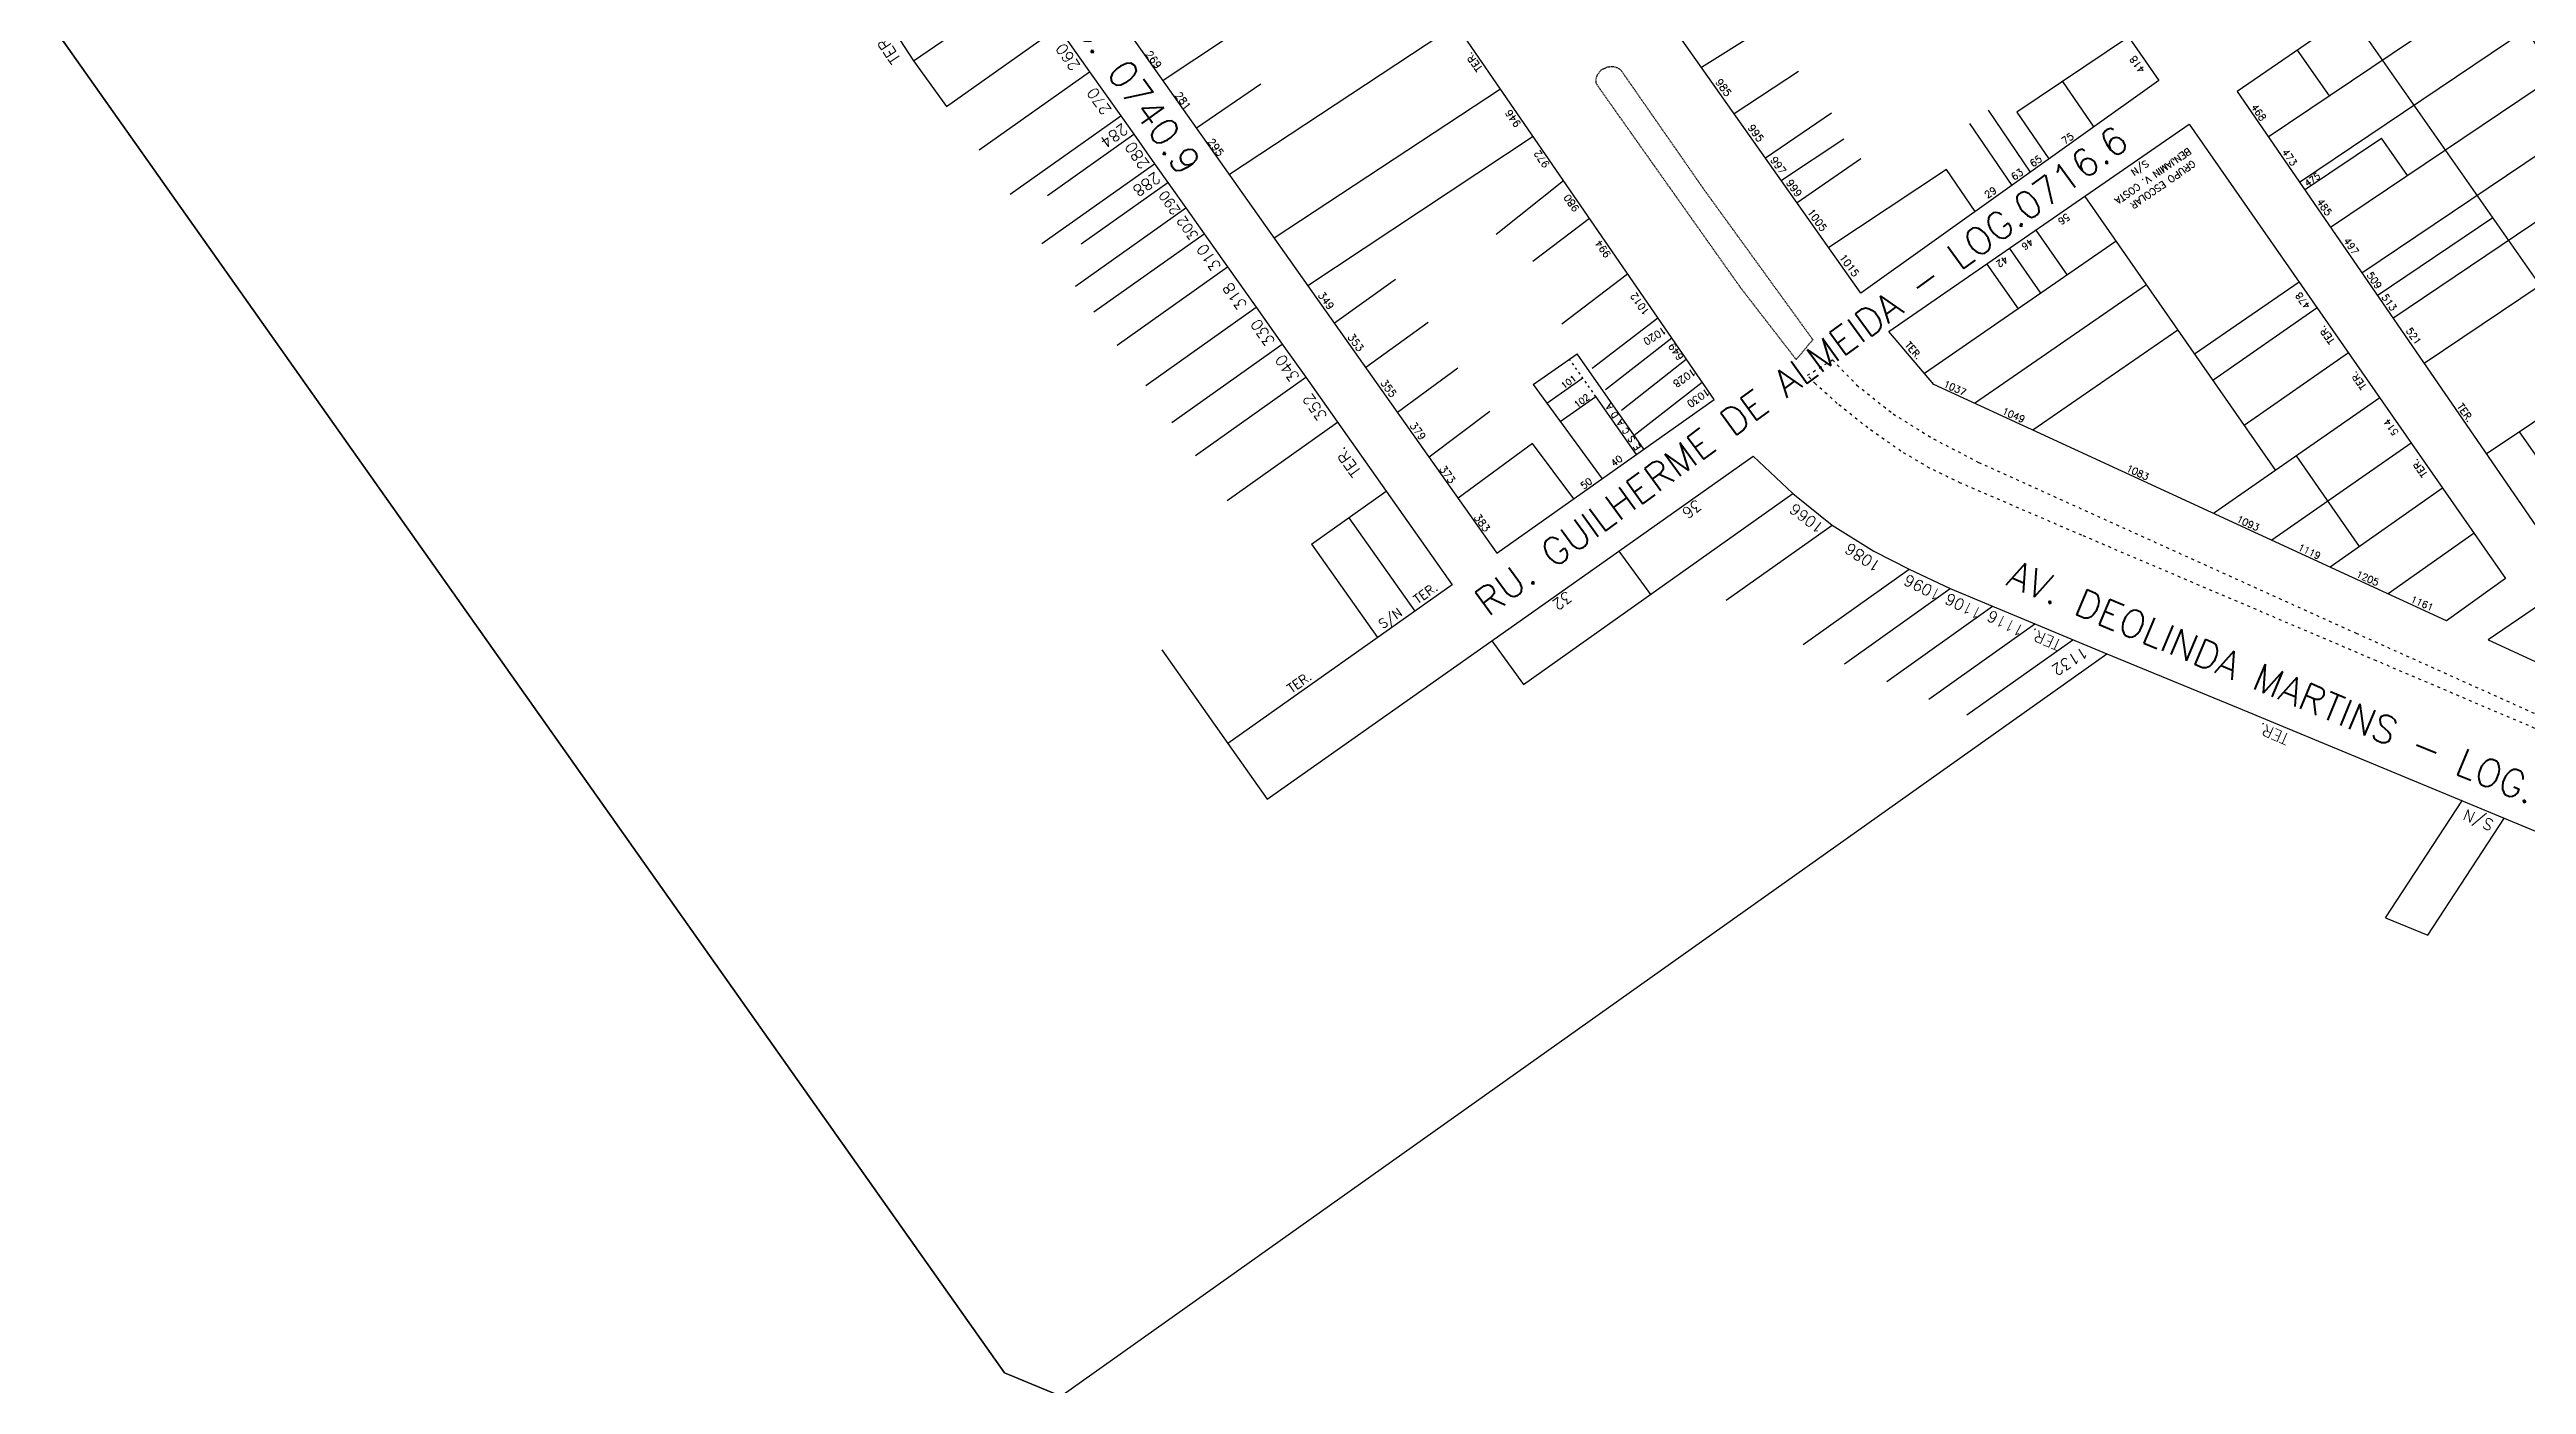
# Model space of a CAD drawing. Extents: x 714896 to 749292, y 8417558 to 8447149.
# Drawn here: x 739674 to 740215, y 8424592 to 8424883 of the extents above; entities that cross this region are included whole.
import ezdxf

# ---------------------------------------------------------------- set-up
doc = ezdxf.new("R2010")
doc.units = 0
doc.header["$MEASUREMENT"] = 0
doc.linetypes.add('ACAD_ISO03W100', pattern=[30, 12, -18])
for name, color, linetype in [('LOTE', 7, 'CONTINUOUS'), ('NUM-PORTA', 7, 'CONTINUOUS'), ('QUADRA', 6, 'CONTINUOUS'), ('TEXTO', 7, 'CONTINUOUS'), ('TEXTODERUA', 3, 'CONTINUOUS')]:
    doc.layers.add(name, color=color, linetype=linetype)
doc.styles.add('ROMANS', font='ROMANS.SHX', dxfattribs={"height": 1.5})

msp = doc.modelspace()

# ---------------------------------------------------------------- linework, layer by layer
at = {"layer": 'LOTE', "color": 7}
for p, q in [((740034.69, 8424879.44, 524.57), (740069.01, 8424900.96, 524.57)), ((740158.51, 8424864.22), (740207.88, 8424897.44)), ((740245.57, 8424792.21, 521.15), (740176.42, 8424891.12, 520.2)), ((739869.81, 8424870.82), (739894.21, 8424888.1)), ((739931.18, 8424885.82, 524.33), (739917.11, 8424876.5, 525.19)), ((740128.01, 8424886.01, 524.49), (740103.62, 8424869.64, 524.48)), ((740171.86, 8424873.2, 0.1), (740164.89, 8424883.18)), ((740165.32, 8424854.33), (740214.78, 8424887.62)), ((739876.93, 8424861.39), (739901.04, 8424878.46)), ((740055.89, 8424878.5, 524.56), (740041.89, 8424869.25, 524.57)), ((740221.67, 8424877.8), (740172.12, 8424844.45)), ((739938.48, 8424875.72, 524.33), (739924.44, 8424866.14, 525.19)), ((740113.58, 8424876.33, 524.47), (740120.38, 8424866.37, 524.42)), ((739883.76, 8424851.74), (739907.87, 8424868.81)), ((740063.12, 8424869.38, 524.54), (740048.7, 8424859.61, 524.57)), ((740093.28, 8424867.16, 524.49), (740102.48, 8424853.62, 524.42)), ((740097.33, 8424870.04, 524.49), (740106.53, 8424856.5, 524.42)), ((740103.62, 8424869.64, 524.48), (740110.61, 8424859.41, 524.42)), ((740178.92, 8424834.56), (740228.57, 8424867.98)), ((739891.86, 8424851.44), (739910.72, 8424864.79)), ((740065.78, 8424863.75, 524.53), (740052.16, 8424854.71, 524.57)), ((740166.45, 8424852.69), (740183.21, 8424863.96)), ((740188.94, 8424855.77, 521.82), (740183.21, 8424863.96, 521.74)), ((739890.67, 8424840.95), (739915.27, 8424858.36)), ((740069.5, 8424859.46, 524.52), (740055.6, 8424849.84, 524.57)), ((740088.21, 8424857.11, 524.48), (740062.52, 8424840.06, 524.57)), ((740094.47, 8424847.9, 524.42), (740088.21, 8424857.11, 524.48)), ((740185.72, 8424824.68), (740235.47, 8424858.16)), ((739899.21, 8424840.86), (739918.16, 8424854.28)), ((739989.9, 8424842.95, 523.72), (740004.55, 8424854.71, 523.87)), ((739897.99, 8424831.64), (739922.1, 8424848.71)), ((739997.9, 8424837.06, 523.64), (740010.26, 8424846.49, 523.87)), ((740182.32, 8424829.62), (740207.55, 8424846.6)), ((740192.52, 8424814.79), (740242.36, 8424848.34)), ((739901.97, 8424826.02), (739926.08, 8424843.09)), ((739907.09, 8424818.78), (739931.21, 8424835.85)), ((740004.21, 8424823.43, 523.44), (740018.56, 8424834.35, 523.87)), ((739967.92, 8424833.07, 524.17), (739954.56, 8424823.55, 525.19)), ((740206.13, 8424795.02), (740256.16, 8424828.7)), ((739913.35, 8424809.94), (739937.47, 8424827.01)), ((739975.03, 8424823.7, 524.05), (739961.42, 8424813.85, 525.19)), ((740010.87, 8424813.74, 523.15), (740025.21, 8424824.69, 523.87)), ((739919.05, 8424801.9), (739943.16, 8424818.97)), ((740013.78, 8424809.07, 522.93), (740028.22, 8424820.32, 523.87)), ((739981.51, 8424813.7, 523.91), (739968.33, 8424804.08, 525.19)), ((740022.16, 8424796.04, 521.24), (740007.54, 8424816.86, 522.95)), ((740017.25, 8424804.53, 522.59), (740031.39, 8424815.72, 523.87)), ((739924.17, 8424794.67), (739948.28, 8424811.74)), ((739997.98, 8424810.13, 522.95), (740013.01, 8424789.59, 521.24)), ((740020.53, 8424794.89, 521.24), (740011.65, 8424807.53, 522.95)), ((740020, 8424799.12, 521.95), (740034.85, 8424810.69, 523.87)), ((739931.09, 8424784.86), (739955.2, 8424801.93)), ((739988.52, 8424804.27, 523.65), (739975.26, 8424794.28, 525.19)), ((739997.78, 8424797.3, 523.08), (739981.57, 8424785.36, 525.19)), ((740006.8, 8424785.21, 521.24), (739997.78, 8424797.3, 523.08)), ((740227.47, 8424779.7, 521.15), (740213.41, 8424799.81, 520.95)), ((739949.52, 8424775.31), (739965.84, 8424786.87)), ((739995.84, 8424744.64), (740054.7, 8424786.4)), ((739957.68, 8424781.09), (739972.09, 8424760.68)), ((739949.52, 8424775.31), (739963.93, 8424754.91)), ((740040.11, 8424763.07), (740063.24, 8424779.48)), ((740016.69, 8424773.81), (740023.57, 8424764.32)), ((740056.95, 8424753.42), (740080.08, 8424769.83)), ((740065.94, 8424749.18), (740089.06, 8424765.59)), ((740075.17, 8424745.33), (740098.3, 8424761.75)), ((739988.91, 8424754.2), (739995.84, 8424744.64)), ((740084.4, 8424741.49), (740107.53, 8424757.9)), ((740092.7, 8424738.04), (740115.83, 8424754.45)), ((739894.81, 8424589.31), (740123.22, 8424751.38)), ((739916.85, 8424752.23), (739931.26, 8424731.82)), ((740184.11, 8424693.75), (740200.9, 8424719.41)), ((740193.36, 8424689.92), (740210.12, 8424715.53))]:
    msp.add_line(p, q, dxfattribs=at)
at = {"layer": 'LOTE', "color": 7, "linetype": 'ACAD_ISO03W100', "ltscale": 0.04}
msp.add_line((740011.65, 8424807.53, 522.95), (740005.9, 8424815.71, 524.06), dxfattribs=at)
at = {"layer": 'LOTE', "color": 7, "flags": 128}
for points in [[(739981.19, 8424888.65), (739931.6, 8424856.01)], [(739990.85, 8424874.67), (739941.42, 8424842.13)], [(739948.75, 8424831.77), (739997.92, 8424864.35)], [(740184.11, 8424693.75), (740193.36, 8424689.92)]]:
    msp.add_lwpolyline(points, dxfattribs=at)
at = {"layer": 'LOTE', "color": 7}
msp.add_lwpolyline([(739862.63, 8424880.8), (739869.81, 8424870.82)], dxfattribs=at)
at = {"layer": 'LOTE', "color": 7, "linetype": 'ACAD_ISO03W100', "ltscale": 0.005, "elevation": 521.51}
msp.add_lwpolyline([(740059.03, 8424819.95), (740055.4, 8424815.61), (740043.26, 8424831.29), (740012.57, 8424874.64), (740011.72, 8424875.92), (740011.72, 8424876.93), (740012.03, 8424877.84), (740012.83, 8424878.89), (740014.3, 8424879.53), (740015.45, 8424879.6), (740016.3, 8424879.34), (740017.05, 8424878.89), (740035.41, 8424852.52), (740059.03, 8424819.95)], close=True, dxfattribs=at)
at = {"layer": 'LOTE', "color": 7, "linetype": 'CONTINUOUS', "flags": 128}
for points in [[(740118.42, 8424851.23), (740160.12, 8424791.36)], [(740125.25, 8424841.43), (740083.39, 8424812.56)], [(740101.96, 8424839.87), (740108.79, 8424830.08)], [(740107.72, 8424843.85), (740114.55, 8424834.05)], [(740097.02, 8424836.47), (740103.85, 8424826.67)], [(740131.88, 8424831.91), (740094.37, 8424806.02)], [(740165.26, 8424832.52), (740142.43, 8424816.77)], [(740169.16, 8424826.93), (740146.4, 8424811.06)], [(740138.76, 8424822.03), (740107.09, 8424800.17)], [(740176.02, 8424817.08), (740153.26, 8424801.21)], [(740182.87, 8424807.23), (740146.55, 8424782)], [(740189.73, 8424797.38), (740159.27, 8424776.15)], [(740178.46, 8424774.83), (740164.7, 8424794.6)], [(740196.59, 8424787.54), (740171.99, 8424770.29)], [(740203.45, 8424777.69), (740184.7, 8424764.44)]]:
    msp.add_lwpolyline(points, dxfattribs=at)
at = {"layer": 'LOTE', "color": 7, "elevation": 522.95, "flags": 128}
for points in [[(739997.98, 8424810.13), (740007.54, 8424816.86)], [(740000.93, 8424806.09), (740008.77, 8424811.62)], [(740003.88, 8424802.06), (740011.65, 8424807.53)]]:
    msp.add_lwpolyline(points, dxfattribs=at)
at = {"layer": 'LOTE', "color": 7, "linetype": 'ACAD_ISO03W100', "ltscale": 0.05, "elevation": 517.33}
msp.add_lwpolyline([(740245.71, 8424722.75), (740182.12, 8424749.84), (740117.77, 8424777.25), (740091.31, 8424788.64), (740084.54, 8424791.92), (740078.28, 8424795.6), (740071.07, 8424800.67), (740064.36, 8424806.03), (740059.61, 8424810.32), (740057.85, 8424812.17), (740063.32, 8424815.55), (740068.6, 8424810.06), (740076.57, 8424803.74), (740085.42, 8424798.27), (740095.23, 8424793.17), (740177.7, 8424755.87), (740257.82, 8424719.87)], dxfattribs=at)
at = {"layer": 'QUADRA', "color": 6}
for points in [[(739990.05, 8424773.37), (740037.52, 8424806.87), (739946.89, 8424938.48), (739897.29, 8424904.53), (739990.05, 8424773.37)], [(740093.77, 8424935.34), (740134.6, 8424876.51), (740069.53, 8424830.13), (740027.88, 8424889.07), (740093.77, 8424935.34)], [(740220.15, 8424774.64), (740269.95, 8424809.06), (740200.61, 8424907.78), (740151.71, 8424874.11), (740220.15, 8424774.64)], [(740141.26, 8424866.99), (740210.31, 8424767.84), (740197.42, 8424758.58), (740085.45, 8424810.13), (740075.62, 8424821.7), (740141.26, 8424866.99)], [(740231.94, 8424742.69), (740217.97, 8424762.21), (740206.5, 8424754.4), (740231.94, 8424742.69)]]:
    msp.add_lwpolyline(points, close=True, dxfattribs=at)
at = {"layer": 'QUADRA', "color": 6, "linetype": 'CONTINUOUS'}
for points in [[(739894.81, 8424589.31), (739882.48, 8424594.42), (739641.21, 8424935.56)], [(739856.63, 8424890.03), (739862.63, 8424880.8), (739887.39, 8424897.75)], [(739894.21, 8424888.1), (739901.04, 8424878.46), (739907.87, 8424868.81), (739910.72, 8424864.79), (739915.27, 8424858.36), (739922.1, 8424848.71), (739926.08, 8424843.09), (739931.21, 8424835.85), (739937.47, 8424827.01), (739943.16, 8424818.97), (739948.28, 8424811.74), (739980.26, 8424766.45), (739931.26, 8424731.82), (739931.26, 8424731.82), (739939.89, 8424719.6), (739988.91, 8424754.2), (740016.69, 8424773.81), (740046.02, 8424794.52), (740054.7, 8424786.4), (740063.24, 8424779.48), (740072.37, 8424773.74), (740080.08, 8424769.83), (740089.06, 8424765.59), (740098.3, 8424761.75), (740123.22, 8424751.38), (740151.93, 8424739.56), (740299.37, 8424678.47)]]:
    msp.add_lwpolyline(points, dxfattribs=at)
at = {"layer": 'QUADRA', "color": 6, "linetype": 'CONTINUOUS', "elevation": 516.65}
msp.add_lwpolyline([(739641.21, 8424935.56), (739882.48, 8424594.42), (740141.93, 8424486.91)], dxfattribs=at)

# ---------------------------------------------------------------- texts
at = {"layer": 'NUM-PORTA', "color": 7, "style": 'ROMANS'}
for s, height, rotation, p in [('260', 2.462, 125.359, (739899.16, 8424879.77)), ('269', 1.62, 306.2125, (739913.18, 8424882.28)), ('418', 1.576, 125.3859, (740131.72, 8424878.83)), ('270', 2.462, 125.359, (739905.97, 8424870.12)), ('281', 1.62, 306.2121, (739919.6, 8424873.31)), ('985', 1.596, 305.9748, (740037.67, 8424876.17)), ('284', 2.462, 215.359, (739908.32, 8424867.33)), ('946', 1.581, 125.3266, (739995.36, 8424867.05)), ('995', 1.596, 305.9949, (740044.74, 8424866.23)), ('468', 1.534, 305.0061, (740154.66, 8424870.75)), ('280', 2.462, 125.359, (739914.28, 8424858.29)), ('295', 1.62, 306.2156, (739926.75, 8424863.16)), ('972', 1.581, 125.3266, (740001.61, 8424858.19)), ('75', 1.533, 34.351, (740114.03, 8424862.5)), ('473', 1.534, 305.0061, (740161.4, 8424860.92)), ('288', 2.462, 215.359, (739915.43, 8424856.7)), ('997', 1.596, 306.0041, (740049.64, 8424859.19)), ('63', 1.533, 34.351, (740103.01, 8424854.66)), ('65', 1.533, 34.351, (740107.08, 8424857.56)), ('475', 1.4, 35.0145, (740167.08, 8424853.3)), ('290', 2.2, 125.359, (739921.05, 8424848.15)), ('980', 1.58, 125.3352, (740008.13, 8424848.58)), ('999', 1.596, 306.0073, (740053.1, 8424854.22)), ('29', 1.533, 34.3586, (740097.19, 8424850.71)), ('302', 2.2, 125.359, (739924.98, 8424842.61)), ('1005', 1.596, 305.9892, (740057.74, 8424847.82)), ('485', 1.534, 305.0145, (740169.01, 8424850.05)), ('310', 2.462, 125.359, (739929.93, 8424835.98)), ('994', 1.58, 125.3352, (740015.02, 8424838.56)), ('497', 1.534, 305.0145, (740174.87, 8424841.54)), ('1015', 1.596, 305.9892, (740064.74, 8424837.92)), ('509', 1.534, 305.0145, (740179.92, 8424834.06, -517.13)), ('318', 2.462, 125.359, (739935.59, 8424827.53)), ('349', 1.62, 306.2213, (739950.85, 8424829.67)), ('1012', 1.58, 125.3311, (740023.45, 8424825.99)), ('478', 1.5, 125.6658, (740167.8, 8424827.33)), ('513', 1.534, 305.0145, (740183.16, 8424829.25, -517.13)), ('330', 2.462, 125.359, (739941.71, 8424819.58)), ('353', 1.62, 306.2213, (739957.32, 8424820.53)), ('1020', 1.581, 213.0206, (740026.39, 8424822.9)), ('649', 1.58, 125.3311, (740030.97, 8424816.14)), ('521', 1.534, 305.0145, (740188.5, 8424821.91)), ('340', 2.462, 125.359, (739947.07, 8424811.82)), ('1028', 1.581, 215.3192, (740032.76, 8424813.81)), ('352', 2.462, 125.359, (739953.08, 8424803.31)), ('355', 1.62, 306.223, (739964.49, 8424810.53)), ('1030', 1.579, 215.3665, (740035.81, 8424809.44)), ('1037', 1.5, 336.3193, (740087.41, 8424809.71)), ('379', 1.619, 306.2325, (739970.9, 8424801.2)), ('1049', 1.5, 336.3193, (740100.23, 8424803.8)), ('514', 1.5, 125.6658, (740187.06, 8424799.68)), ('373', 1.619, 306.2325, (739977.34, 8424791.71)), ('40', 1.484, 37.9188, (740015.64, 8424792.11)), ('1083', 1.5, 335.1668, (740127.33, 8424791.35)), ('50', 1.483, 37.9529, (740009.02, 8424787.21)), ('383', 1.616, 306.2701, (739984.91, 8424781.15)), ('36', 2.462, 217.0251, (740033.58, 8424785.2)), ('1066', 2.413, 142.7014, (740061.72, 8424779.38)), ('1093', 1.5, 335.1668, (740151.43, 8424780.26)), ('1086', 2.462, 146.5322, (740074.14, 8424771.09)), ('1119', 1.5, 335.1668, (740164.84, 8424774.08)), ('1205', 1.5, 336.3193, (740177.55, 8424768.21)), ('32', 2.462, 217.0251, (740005.26, 8424765.2)), ('1096', 2.462, 153.5693, (740087.29, 8424765.06)), ('1106', 2.462, 153.5693, (740096.27, 8424760.96)), ('1161', 1.5, 336.3193, (740189.44, 8424762.74)), ('1116', 2.462, 153.5693, (740105.47, 8424757.21)), ('1132', 2.462, 212.3614, (740118.1, 8424753.02)), ('S/N', 2.462, 156.6024, (740207.99, 8424714.88))]:
    msp.add_text(s, height=height, rotation=rotation, dxfattribs=at).set_placement(p)
at = {"layer": 'NUM-PORTA', "style": 'ROMANS'}
for s, height, rotation, p in [('S/N', 1.5, 215.18, (740131.74, 8424859.25)), ('56', 1.5, 215.18, (740114.51, 8424847.62)), ('46', 1.5, 215.18, (740106.55, 8424842.13)), ('42', 1.5, 215.18, (740101.01, 8424838.31)), ('S/N', 2, 35.359, (739965.08, 8424756.75))]:
    msp.add_text(s, height=height, rotation=rotation, dxfattribs=at).set_placement(p)
at = {"layer": 'NUM-PORTA', "color": 5, "style": 'ROMANS'}
msp.add_text('101', height=1.4, rotation=35.6658, dxfattribs=at).set_placement((740004.64, 8424809.09, 522.95))
at = {"layer": 'NUM-PORTA', "color": 3, "style": 'ROMANS'}
msp.add_text('102', height=1.4, rotation=35.6658, dxfattribs=at).set_placement((740007.51, 8424804.99, 522.95))
at = {"layer": 'TEXTO', "style": 'ROMANS'}
for s, height, rotation, p in [('TER.', 2.462, 124.036, (739859.95, 8424881.21)), ('TER.', 1.581, 125.3115, (739986.96, 8424879.22)), ('BENJAMIN V. COSTA', 1.5, 214.8465, (740141.01, 8424861.93)), ('GRUPO ESCOLAR', 1.5, 214.8465, (740141.97, 8424859.23)), ('TER.', 1.5, 311.1154, (740079.06, 8424818.7)), ('TER.', 1.5, 125.6658, (740173.11, 8424819.71)), ('TER.', 1.5, 125.6658, (740180.05, 8424809.75)), ('TER.', 1.535, 305.0253, (740199.65, 8424805.34, -519.59)), ('TER.', 2.462, 125.359, (739960.53, 8424791.11)), ('TER.', 1.5, 125.6658, (740193.38, 8424790.6)), ('TER.', 2, 35.359, (739972.73, 8424762.16)), ('TER.', 2.462, 156.4956, (740113.52, 8424754.23)), ('TER.', 2, 35.359, (739945.16, 8424742.68)), ('TER.', 2.462, 156.4956, (740163.33, 8424733.67))]:
    msp.add_text(s, height=height, rotation=rotation, dxfattribs=at).set_placement(p)
at = {"layer": 'TEXTO', "color": 7, "style": 'ROMANS'}
msp.add_text('E S C A D A', height=1.4, rotation=124.9399, dxfattribs=at).set_placement((740021.55, 8424796.44))
at = {"layer": 'TEXTODERUA', "style": 'ROMANS'}
for s, rotation, p in [('- LOG. 0730.1', 305.5336, (740202.53, 8424909.4)), ('LOG. 0740.9', 305.258, (739891.79, 8424896.35)), ('RU. GUILHERME DE ALMEIDA - LOG.0716.6', 36.2194, (739988.11, 8424759.36)), ('AV. DEOLINDA MARTINS - LOG. 0695.0', 337.2656, (740100.97, 8424766.42))]:
    msp.add_text(s, height=6, rotation=rotation, dxfattribs=at).set_placement(p)

doc.saveas('drawing.dxf')
